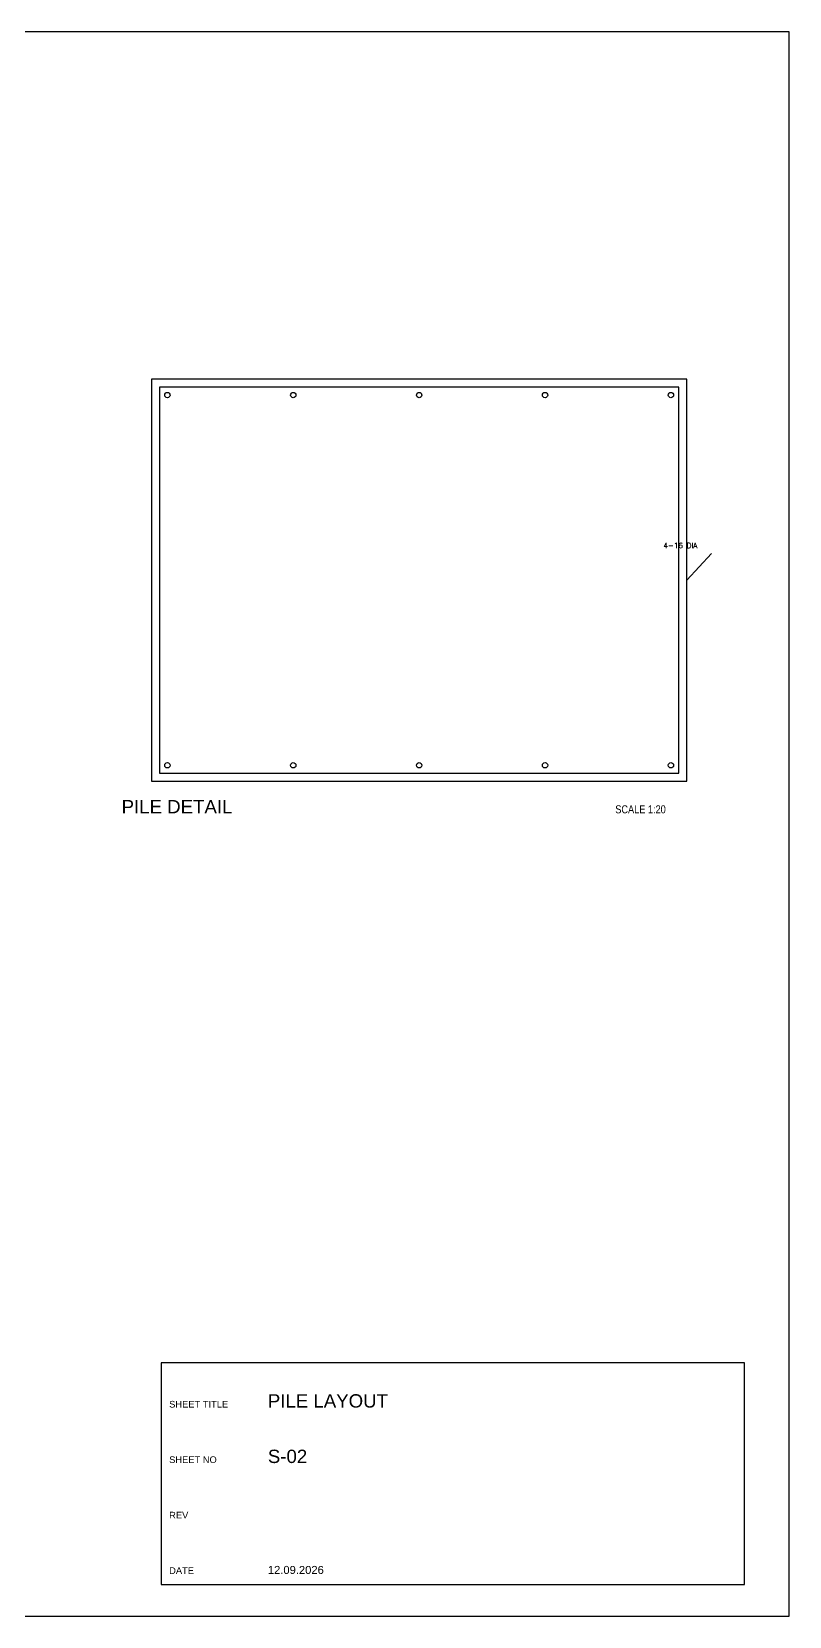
# Model space of a CAD drawing. Header units: millimetres. Extents: x 0 to 12841, y 0 to 594.
# Drawn here: x 1557 to 1841, y 0 to 594 of the extents above; entities that cross this region are included whole.
import ezdxf

# ---------------------------------------------------------------- set-up
doc = ezdxf.new("R2010")
doc.units = ezdxf.units.MM
for name, color, linetype in [('BARS', 7, 'Continuous'), ('DETAIL', 7, 'Continuous'), ('FRAME', 7, 'Continuous'), ('TEXT', 7, 'Continuous'), ('TITLE', 7, 'Continuous'), ('TITLES', 7, 'Continuous')]:
    doc.layers.add(name, color=color, linetype=linetype)
doc.styles.add('Arial', font='arial.ttf')
doc.styles.add('ROMANS', font='romans.shx')
doc.styles.add('SWISSC', font='swissc.ttf')

msp = doc.modelspace()

# ---------------------------------------------------------------- linework, layer by layer
at = {"layer": 'BARS'}
msp.add_lwpolyline([(1604.85, 316), (1799.62, 316), (1799.62, 460.78), (1604.85, 460.78)], close=True, dxfattribs=at)
for centre in [(1607.85, 457.78), (1655.04, 457.78), (1702.23, 457.78), (1749.43, 457.78), (1796.62, 457.78), (1607.85, 319), (1655.04, 319), (1702.23, 319), (1749.43, 319), (1796.62, 319)]:
    msp.add_circle(centre, 1, dxfattribs=at)
at = {"layer": 'DETAIL'}
msp.add_line((1802.62, 388.39), (1811.77, 398.39), dxfattribs=at)
msp.add_lwpolyline([(1601.85, 313), (1802.62, 313), (1802.62, 463.78), (1601.85, 463.78)], close=True, dxfattribs=at)
at = {"layer": 'FRAME'}
msp.add_lwpolyline([(1000, 0), (1841, 0), (1841, 594), (1000, 594)], close=True, dxfattribs=at)
at = {"layer": 'TITLE'}
for p, q in [((1678.41, 95.04), (1605.52, 95.04)), ((1605.52, 95.04), (1605.52, 53.46)), ((1751.29, 95.04), (1678.41, 95.04)), ((1824.18, 95.04), (1751.29, 95.04)), ((1824.18, 53.46), (1824.18, 95.04)), ((1605.52, 53.46), (1605.52, 11.88)), ((1824.18, 11.88), (1824.18, 53.46)), ((1605.52, 11.88), (1678.41, 11.88)), ((1678.41, 11.88), (1751.29, 11.88)), ((1751.29, 11.88), (1824.18, 11.88))]:
    msp.add_line(p, q, dxfattribs=at)

# ---------------------------------------------------------------- texts
at = {"layer": 'TEXT', "style": 'ROMANS'}
msp.add_text('4-16 DIA', height=2, dxfattribs=at).set_placement((1793.77, 400.39))
at = {"layer": 'TITLE', "style": 'Arial'}
for s, height, p in [('PILE LAYOUT', 5, (1645.52, 78.25)), ('SHEET TITLE', 2.5, (1608.52, 78.25)), ('SHEET NO', 2.5, (1608.52, 57.46)), ('S-02', 5, (1645.52, 57.46)), ('REV', 2.5, (1608.52, 36.67)), ('DATE', 2.5, (1608.52, 15.88)), ('12.09.2026', 3, (1645.52, 15.88))]:
    msp.add_text(s, height=height, dxfattribs=at).set_placement(p)
at = {"layer": 'TITLES'}
for s, height, style, p in [('PILE DETAIL', 5, 'Arial', (1590.7, 301)), ('SCALE 1:20', 3, 'SWISSC', (1775.77, 301))]:
    msp.add_text(s, height=height, dxfattribs=dict(at, style=style)).set_placement(p)

doc.saveas('drawing.dxf')
